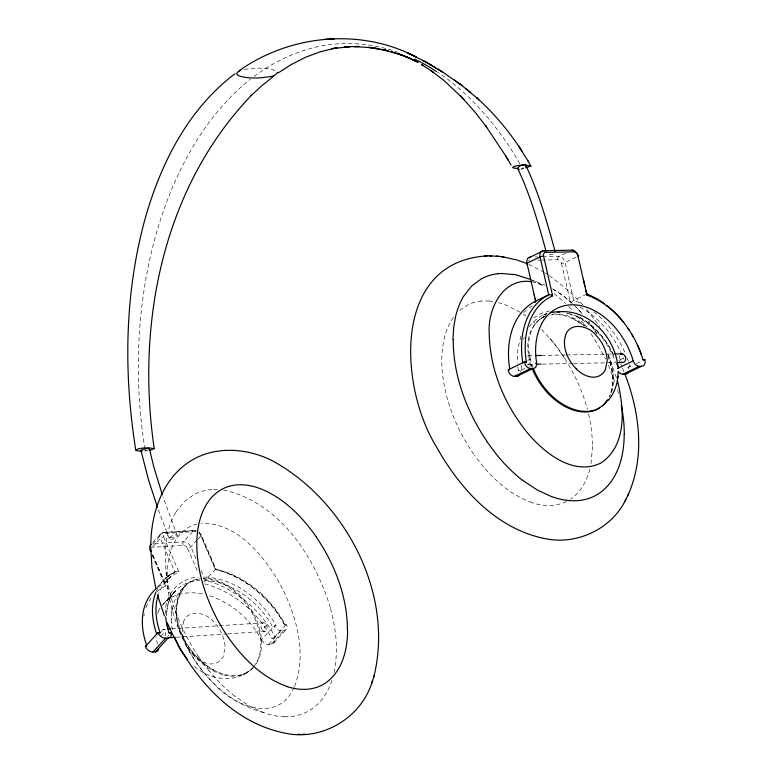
<?xml version="1.0" encoding="UTF-8"?>
<svg xmlns="http://www.w3.org/2000/svg" width="773" height="773" viewBox="0 0 773 773"><rect width="100%" height="100%" fill="white"/><g stroke="black" fill="none" stroke-linecap="round" stroke-linejoin="round"><path stroke-width="0.58" stroke-dasharray="3.87 2.9" d="M165.47 613.81C164.108 595.171 179.307 577.895 198.043 577.131M592.601 446.369L590.91 464.37M165.238 555.526L165.895 543.989L167.722 533.022A115.438 81.01 53 0 1 175.771 512.257M172.437 629.56C168.562 612.844 173.79 593.335 188.293 583.229L187.501 583.828M172.224 608.399L171.422 613.888M334.081 672.587L335.849 661.62L336.468 650.045A150.87 106.075 53.1 0 0 330.187 607.617M610.255 394.732L609.443 396.617C614.719 384.896 613.24 371.349 608.989 359.561M611.752 392.172L613.433 383.669L613.385 374.596M589.838 469.124C587.007 480.168 581.422 490.99 572.146 497.947A69.995 49.134 53.1 0 1 570.822 498.933M610.95 392.771L612.641 384.268L612.593 375.185A56.39 39.578 53.1 0 0 608.148 357.368M331.936 680.375C328.448 691.052 322.37 701.179 313.278 707.981M520.934 336.158L517.784 349.386L517.475 363.3M183.269 622.584C187.568 607.878 207.106 612.603 214.247 622.391A29.954 21.026 53.1 0 1 223.339 637.706L224.102 640.237A30.273 21.248 53.1 0 1 225.049 647.668L223.291 656.364A26.234 18.417 53.1 0 1 220.585 660.297C212.604 667.872 200.526 662.364 194.052 655.572M294.552 686.53C307.925 650.953 295.247 611.308 277.526 579.576C261.023 552.811 235.678 522.461 201.309 523.311M294.04 687.497C278.019 724.301 233.069 705.981 213.387 683.226C184.148 653.301 168.137 612.061 165.982 570.542M256.288 663.727C260.936 656.354 262.134 647.349 261.361 638.807A56.39 39.578 53.1 0 0 252.597 612.013C244.191 597.365 231.088 584.601 214.633 579.663A49.114 34.476 53.1 0 0 203.183 578.214M175.829 512.306L183.897 502.035L193.414 494.952A82.238 57.724 53.1 0 1 209.927 489.753L210.353 489.715A80.324 56.39 53.1 0 1 213.329 489.502M453.5 317.384C445.895 328.042 442.774 341.231 441.972 354.131A127.023 89.166 53.1 0 0 441.798 362.151A134.686 94.538 53.1 0 0 444.591 387.08L445.77 392.549A143.392 100.645 53.1 0 0 454.843 420A134.715 94.557 53.1 0 0 474.458 455.297M253.757 666.635C259.883 659.079 261.4 648.847 260.569 639.406A56.39 39.578 53.1 0 0 251.805 612.612C243.398 597.964 230.296 585.19 213.841 580.262A49.114 34.476 53.1 0 0 192.158 581.122L188.999 582.803M199.105 532.926A3.855 2.628 42.4 0 1 200.217 534.52A2.57 1.034 -23.4 0 1 200.98 535.766L215.493 569.257A81.552 55.675 42.4 0 1 285.092 625.647A2.57 0.889 -27.3 0 0 284.416 624.574A78.981 53.917 42.4 0 0 215.416 569.575L215.986 568.783L201.318 534.926L198.951 531.872M174.708 591.78L163.306 604.244L175.452 590.959C168.814 597.906 166.639 607.008 166.775 615.569M203.879 582.04L215.493 569.257C245.022 575.141 271.178 598.109 285.421 624.758M152.764 542.443L160.726 533.737L162.736 532.481L196.12 530.471M152.59 546.926L160.388 538.404A6.426 4.387 42.4 0 1 163.122 532.674L193.559 530.703A6.426 4.387 42.4 0 1 196.149 531.157M197.076 540.037L190.844 546.859A2.57 1.034 -23.4 0 1 187.549 548.376A3.855 2.628 42.4 0 0 183.095 545.332L152.658 547.303M197.859 539.177L200.98 535.766A6.426 4.387 42.4 0 0 198.864 532.868M156.745 587.712L165.866 578.001L175.229 571.634M158.078 587.122A81.552 55.675 42.4 0 1 164.775 582.977L174.911 571.885L160.388 538.404A2.57 1.034 -23.4 0 1 163.683 536.887A3.855 2.628 42.4 0 1 165.325 533.447L195.762 531.476A3.855 2.628 42.4 0 1 196.236 531.486M160.919 636.401L165.18 631.734A4.338 2.648 86.3 0 1 165.007 636.681M167.654 636.508L169.074 634.952M209.744 595.848A65.666 44.824 42.4 0 1 261.467 639.899L274.125 626.043L276.067 625.715C261.786 599.201 234.287 577.972 203.483 576.88M261.467 639.899A6.426 4.387 42.4 0 0 268.637 644.469L271.178 644.305A6.426 4.387 42.4 0 0 273.69 638.121L286.358 624.265L284.416 624.574M268.637 644.469L281.304 630.613L283.846 630.449A6.426 4.387 42.4 0 0 286.358 624.265M271.178 644.305L283.846 630.449M273.661 643.146L286.319 629.29M538.887 320.157C530.278 327.655 527.795 339.849 528.858 350.787A56.39 39.578 53.1 0 0 532.877 367.533M250.539 670.036L253.186 667.408M253.322 667.466C237.524 684.057 209.831 680.704 193.984 665.94M459.761 310.417L468.08 304.804A69.348 48.68 53.1 0 1 480.564 301.161M539.525 319.607L545.178 316.022M249.901 670.587L243.253 674.713L247.602 672.201L244.442 673.882A49.114 34.476 53.1 0 1 222.759 674.742M533.814 317.848L540.714 313.635L550.038 310.833M254.153 76.353C273.99 61.656 296.716 50.873 320.979 46.022A350.449 224.643 87.7 0 1 398.259 52.361M545.303 315.993C531.863 321.916 526.307 337.579 528.056 351.386A56.39 39.578 53.1 0 0 531.669 367.03M546.173 315.49L541.815 317.993L544.975 316.312M541.023 318.592L544.182 316.901M248.394 671.602L245.234 673.293A49.114 34.476 53.1 0 1 223.552 674.143C190.332 664.007 160.079 614.322 186.853 584.369C178.244 591.867 175.761 604.071 176.824 615.008A56.39 39.578 53.1 0 0 185.588 641.803C192.912 654.596 203.734 665.727 217.261 671.872M517.794 366.904L518.277 370.528L520.229 370.711L525.534 368.141M565.942 253.09L558.908 256.491L544.627 256.771M576.107 257.158L565.053 262.511A2.57 0.56 -12.8 0 1 561.517 263.342A3.855 2.725 64.2 0 0 557.826 259.728L542.366 260.028M546.926 313.471L542.723 315.5L546.994 313.761L544.55 314.65L545.902 314.138M586.755 294.078L573.692 300.407A3.034 0.647 -38.6 0 0 570.716 302.939M527.659 360.421L530.404 359.087A4.338 2.908 88.8 0 1 527.505 364.412M529.205 366.363L534.723 363.697M620.39 360.46A4.338 2.908 88.8 0 1 620.149 359.774L625.647 357.107M629.493 364.489A81.552 57.743 64.2 0 1 630.15 366.663L626.671 367.697L633.416 365.078M636.681 363.494L641.58 361.126M197.183 523.939C168.34 531.486 164.562 567.817 168.553 592.62M244.452 69.406L251.689 68.401A130.482 91.591 53.1 0 1 259.119 68.101L270.299 69.029L276.193 70.923M204.681 583.895A78.981 53.917 42.4 0 1 271.748 638.43L273.69 638.121M163.18 532.375L163.808 532.278M148.116 450.611L144.522 450.978M523.872 168.021L521.186 168.272M169.847 537.448L176.698 537.003A4.338 1.739 -23.4 0 0 175.413 534.887A4.338 1.739 -23.4 0 0 169.847 537.448A4.338 1.594 -21.5 0 0 171.065 539.399A4.338 1.594 -21.5 0 0 176.698 537.003M163.296 629.406L165.683 629.241M171.635 628.855L218.092 625.811M219.281 625.734L263.351 622.845M176.312 637.242L226.479 633.947M227.677 633.87L264.704 631.444M213.59 489.483L218.334 489.502M288.039 716.716L284.783 716.745M535.109 256.955L537.486 256.907M537.602 260.124L541.177 260.047M528.259 355.725L534.269 355.609M541.477 355.454L565.507 354.971M566.706 354.942L613.569 353.995M527.775 364.412L533.805 364.286M542.24 364.112L572.387 363.503M573.585 363.484L615.791 362.624M489.338 301.055L484.884 300.89A67.666 47.501 53.1 0 0 480.564 301.17M223.494 489.976C279.111 502.121 314.698 556.212 330.313 607.617M531.95 281.787L544.936 285.276M566.57 313.249L567.971 313.587M569.672 314.08C591.471 321.133 607.018 340.246 615.463 361.329M222.759 674.742C206.304 669.814 193.202 657.04 184.795 642.402A56.39 39.578 53.1 0 1 176.031 615.598C174.369 602.022 179.597 586.282 192.95 580.523A49.114 34.476 53.1 0 1 198.535 578.755M531.969 502.547C507.948 494.237 489.087 475.501 474.487 455.287M284.793 716.784A82.576 57.994 53.2 0 1 263.496 712.532L249.592 706.087L234.866 696.26M263.496 712.522C228.219 703.188 201.164 675.641 185.249 643.716M530.007 279.275L544.917 285.198M528.935 264.366L544.385 272.434M532.384 280.319L544.124 286.657M572.155 318.321L584.195 325.559M553.033 289.17L562.638 295.286L572.735 303.75M579.421 316.93C594.379 325.269 605.829 338.999 613.221 354.305M552.54 288.793L562.638 295.286L571.885 303.064M520.152 312.215L505.88 305.016A70.807 49.704 53.1 0 0 498.314 302.581M545.332 272.995L548.357 274.985M549.361 275.642L569.15 291.16L582.398 304.552M523.06 314.089L525.949 316.089M554.057 293.556L565.556 303.393M586.91 326.506L575.083 318.727L566.667 315.452A49.114 34.476 53.1 0 0 551.729 314.34M584.465 325.81L574.291 319.326L565.865 316.051A49.114 34.476 53.1 0 0 550.936 314.93M533.08 321.616L537.274 325.269M573.556 304.552L582.456 313.944L576.03 306.968M568.754 306.504L572.658 310.543M541.573 329.346L553.787 342.932L564.821 358.343M577.363 315.79L586.108 326.747M549.845 338.197L553.787 342.932M586.804 309.587L599.809 326.602M209.222 671.032L198.835 657.118M553.681 342.816L557.642 347.947M557.623 347.908L561.44 353.251M591.123 333.859L598.447 345.608L605.568 359.049M596.94 333.714L588.562 321.51L596.582 333.279M519.794 163.654C505.387 138.522 487.637 115.303 466.699 95.263A350.449 224.643 87.7 0 0 437.634 72.218M618.96 360.121L620.275 363.068M620.709 364.044L622.023 366.991M608.39 365.127L615.666 383.997M200.217 534.52L215.416 569.575M195.994 558.734L190.844 546.859A6.426 4.387 42.4 0 0 183.423 541.786L152.986 543.757A6.426 4.387 42.4 0 0 152.542 543.805M201.144 570.619L205.357 580.339A81.552 55.675 42.4 0 1 274.956 636.73A2.57 0.889 -27.3 0 1 271.748 638.43M187.549 548.376L197.994 572.474M163.683 536.887L178.892 571.952A78.981 53.917 42.4 0 0 158.378 594.679M152.919 555.12L166.224 585.808A78.981 53.917 42.4 0 0 157.045 591.606M152.6 554.888L164.775 582.977M151.856 554.811L164.504 583.857M608.293 355.087L616.98 379.243M622.468 368.093L624.246 372.47M177.278 535.573L163.026 496.875M169.219 538.771L157.827 508.267M616.178 363.213L616.844 365.107M617.453 389.776L618.004 391.698A150.87 105.727 53.1 0 1 619.405 396.771M561.517 263.342L570.561 303.016M171.413 622.12L171.471 623.367M171.229 617.956L171.297 619.328M607.8 354.082A56.39 39.578 53.1 0 1 613.385 374.596M566.59 501.445A69.995 49.134 53.1 0 1 531.979 502.74M561.188 353.126A138.435 97.166 53.1 0 1 587.403 409.323M588.572 413.99A138.435 97.166 53.1 0 1 592.379 446.282M489.328 301.035A70.807 49.704 53.1 0 1 492.884 301.46M194.1 655.504A29.857 20.958 53.1 0 1 183.365 622.652M198.922 657.069A151.817 106.384 53.2 0 1 165.383 555.574M234.876 696.241A117.351 82.373 53.2 0 1 209.328 670.945M313.239 707.923A82.943 58.246 53.2 0 1 288.068 716.784M144.966 449.152A334.516 214.43 87.7 0 1 250.413 79.233M521.321 365.426A66.024 46.747 64.2 0 0 521.92 369.929A2.57 0.715 -8.8 0 1 518.277 370.528M523.553 339.26A66.024 46.747 64.2 0 1 524.297 337.067M529.428 326.747A65.666 46.496 64.2 0 1 545.835 313.973M567.691 313.142A65.666 46.496 64.2 0 1 614.612 357.261M557.826 259.728A2.57 1.73 88.9 0 1 558.908 256.491A6.426 4.551 64.2 0 1 565.053 262.511L573.692 300.407A81.552 57.743 64.2 0 1 582.369 304.34M593.732 311.78A81.552 57.743 64.2 0 1 625.434 353.648M627.212 357.986A81.552 57.743 64.2 0 1 628.41 361.252M520.229 370.711A6.426 4.551 64.2 0 1 520.316 371.765M628.517 367.455A6.426 4.551 64.2 0 1 628.845 369.223M529.205 259.825A2.57 1.73 88.9 0 0 529.273 260.279A3.855 2.725 64.2 0 0 528.471 260.462M523.843 312.524A78.981 55.927 64.2 0 1 532.781 305.499M580.117 307.19A78.981 55.927 64.2 0 1 623.801 359.242M523.592 168.108A4.338 1.826 -25.9 0 1 520.818 169.316M552.888 254.124A4.338 0.947 -12.8 0 1 548.241 254.945A4.338 0.947 -12.8 0 1 547.197 254.114M620.149 359.416A4.396 2.85 72.9 0 1 619.859 355.715M527.582 355.976A4.396 2.59 -72.8 0 1 530.481 358.701M152.677 544.221A2.57 1.565 86.3 0 1 152.986 543.757L163.122 532.674A2.57 1.565 86.3 0 1 165.325 533.447M183.095 545.332A2.57 1.565 86.3 0 1 183.423 541.786L193.559 530.703A2.57 1.565 86.3 0 1 195.762 531.476M156.349 591.19A81.552 55.675 42.4 0 1 174.911 571.885M174.746 571.759A3.034 2.116 13.6 0 1 178.795 572.02M166.301 585.673A3.034 2.048 14.5 0 1 164.562 582.9M169.693 598.949A65.666 44.824 42.4 0 1 199.453 580.417M204.574 580.359A65.666 44.824 42.4 0 1 272.859 627.425A2.57 0.879 -27.7 0 1 276.067 625.715M166.437 615.25A66.024 45.076 42.4 0 1 169.828 599.046M158.291 611.414A65.666 44.824 42.4 0 1 204.091 594.311M281.304 630.613A6.426 4.387 42.4 0 1 274.125 626.043M157.663 644.238A66.024 45.076 42.4 0 1 155.895 637.039M157.663 613.298A66.024 45.076 42.4 0 1 158.426 611.511M143.904 616.023A78.981 53.917 42.4 0 1 144.29 613.82M146.068 607.52A78.981 53.917 42.4 0 1 152.793 595.867M146.271 450.234A4.338 0.773 -11.8 0 1 144.966 450.514M262.076 629.705A4.396 3.189 75.1 0 1 261.989 623.56A4.396 3.189 75.1 0 1 266.704 624.632M161.538 631.444A4.396 2.116 -78.5 0 1 165.19 631.338M266.714 625.048L262.453 629.715A4.338 2.648 86.3 0 0 266.057 630.758A4.338 2.648 86.3 0 0 266.714 625.048M166.668 577.286L165.18 578.619L169.074 575.363L166.668 577.286M169.818 574.87L168.214 576.04L170.794 574.165L169.818 574.87"/><path stroke-width="1.16" d="M624.188 434.107C624.159 455.104 618.603 478.574 601.065 491.976A82.943 58.197 53.1 0 1 575.846 500.769L572.571 500.74A82.576 57.927 53.1 0 1 551.294 496.479L537.38 490.082L522.645 480.265M347.628 630.237C347.521 648.943 342.739 669.843 327.172 681.815A69.995 49.134 53.1 0 1 286.996 686.608M452.959 339.579L453.625 328.032L455.471 317.056A115.438 81.039 53.2 0 1 463.558 296.281L471.675 286.039L481.202 278.956A82.238 57.733 53.1 0 1 497.715 273.748M142.058 451.094A35.819 11.131 -18.1 0 1 141.256 451.103C129.284 450.775 141.217 447.693 145.498 447.925A35.819 11.131 -18.1 0 1 148.764 447.799L154.233 448.669L149.827 450.34M527.901 160.774L530.887 166.108L525.65 167.78M150.793 544.81C151.102 513.011 162.668 478.139 191.018 460.737C215.667 445.548 247.534 448.147 272.618 460.892C345.628 500.875 394.636 594.505 373.755 677.08M617.791 377.775L618.187 372.248M618.004 376.316C617.231 384.954 614.042 393.399 608.515 400.124M167.132 622.574C188.989 672.568 228.76 721.866 284.773 733.094C322.273 741.452 361.977 717.46 372.567 680.675M371.803 682.965L374.49 674.858M565.363 335.801C569.653 321.104 589.2 325.82 596.341 335.617A29.954 21.026 53.1 0 1 605.433 350.932M627.599 495.908C645.329 457.626 639.851 412.656 625.019 374.374M643.812 359.947L643.001 359.793A78.981 55.927 64.2 0 0 586.891 295.112L577.846 255.428A3.855 2.725 64.2 0 0 574.155 251.824A2.57 1.73 88.9 0 0 571.972 250.172L543.419 250.723L530.355 257.051A2.57 1.73 88.9 0 0 529.553 257.882M487.203 255.892C391.592 261.351 399.197 387.215 436.61 447.074C460.09 489.28 497.165 529.853 546.656 538.926C578.262 544.859 612.438 528.239 626.111 498.885M624.903 501.319L628.778 493.522M607.52 400.105L602.563 405.825M608.312 399.515L603.355 405.226L596.466 409.671A49.114 34.476 53.1 0 1 574.783 410.531C558.328 405.593 545.226 392.829 536.82 378.181A56.39 39.578 53.1 0 1 532.51 369.214M158.05 595.703A78.981 53.917 42.4 0 0 160.098 632.701L157.992 632.652L145.334 646.508A6.426 4.387 42.4 0 0 152.928 652.035L155.47 651.861A6.426 4.387 42.4 0 0 158.678 648.972M152.928 652.035L165.596 638.179L168.137 638.005A6.426 4.387 42.4 0 0 171.055 632.787L168.949 632.72L166.717 624.7L165.596 616.864M170.427 633.474L171.055 632.787M155.47 651.861L168.137 638.005M617.994 368.315L618.545 367.977A65.666 46.496 64.2 0 0 617.695 365.281M273.429 76.392L262.163 85.445L251.186 95.562L251.64 95.118C162.89 187.356 135.768 323.781 154.233 448.669M235.002 73.744C186.757 110.085 158.861 167.084 143.604 224.276C124.424 297.847 123.806 375.427 135.797 450.234M278.145 72.962L291.131 64.613L305.982 57.096L320.38 51.723L337.308 47.665L331.82 48.709L350.053 46.631L344.41 46.844L359.213 46.457L353.928 46.593L373.204 47.829L368.248 47.327L388.394 50.873L383.891 49.878L402.607 55.308L390.636 51.443M238.973 70.865C289.286 35.027 359.551 27.741 414.869 56.352M600.428 407.39L597.268 409.072A49.114 34.476 53.1 0 1 575.576 409.932C559.13 405.004 546.018 392.23 537.612 377.582A56.39 39.578 53.1 0 1 533.302 368.615M509.349 369.871A2.57 0.705 -9.2 0 1 509.755 369.079A81.552 57.743 64.2 0 1 535.621 301.151L548.685 294.832L540.047 256.926A6.426 4.551 64.2 0 1 543.419 250.723A2.57 1.73 88.9 0 1 545.603 252.375L574.155 251.824M545.603 252.375A3.855 2.725 64.2 0 0 543.583 256.095L552.627 295.788A78.981 55.927 64.2 0 0 526.394 362.131L524.442 361.967L508.122 369.871A6.426 4.551 64.2 0 0 514.374 376.403L516.75 376.354L533.08 368.45A6.426 4.551 64.2 0 0 536.559 362.808L535.641 363.252M514.374 376.403L530.703 368.489L533.08 368.45M617.83 368.325L633.242 360.865A6.426 4.551 64.2 0 0 639.242 366.315L641.619 366.267A6.426 4.551 64.2 0 0 644.846 359.542L643.001 359.793M644.131 359.889L644.846 359.542M618.168 371.349A6.426 4.551 64.2 0 0 622.912 374.219L639.242 366.315M622.912 374.219L625.289 374.171L641.619 366.267M240.094 70.604C228.219 76.633 251.563 78.324 254.819 77.976A130.482 91.581 53.1 0 0 262.26 77.677C267.004 76.604 275.314 77.455 277.42 72.237M497.715 273.768L498.141 273.719A80.324 56.381 53.1 0 1 501.117 273.487M557.594 311.934C588.678 308.176 615.211 337.434 617.946 366.827M168.06 629.087L170.447 628.932M169.142 637.706L175.113 637.319M334.322 38.863L324.989 39.336M501.377 273.478L515.543 274.705L530.007 279.275M535.467 355.58L541.477 355.454M614.777 353.976L621.985 353.831M536.211 364.238L541.032 364.141M616.999 362.605L623.019 362.479M489.319 255.873L498.604 256.346M297.595 734.35L300.03 734.321M302.63 734.282L305.151 734.244M484.7 255.921L491.754 255.844M517.92 168.408C505.938 168.079 517.881 164.997 522.162 165.219A35.819 11.131 -18.1 0 1 525.427 165.093L530.887 165.963M530.78 281.594C502.498 277.884 487.425 309.558 489.241 333.704C489.889 370.644 505.407 406.482 528.925 434.6C545.854 454.166 574.3 476.197 601.133 462.892C627.405 444.939 624.207 407.419 617.289 380.287M501.88 256.752L516.664 259.892L526.983 263.545M496.392 256.085L503.996 256.994M388.394 50.873L373.543 47.81L378.326 48.796M286.996 686.414C262.975 678.105 244.113 659.369 229.513 639.145A134.715 94.557 53.1 0 1 209.918 603.858A143.392 100.645 53.1 0 1 200.806 576.416L199.598 570.947A134.686 94.538 53.1 0 1 196.815 546.009A127.023 89.166 53.1 0 1 196.999 537.998C197.975 519.079 205.067 497.696 223.107 488.662A69.348 48.68 53.1 0 1 235.591 485.029A67.666 47.501 53.1 0 1 239.91 484.758L244.365 484.913A70.807 49.704 53.1 0 1 260.907 488.894C284.078 498.189 302.233 516.789 316.331 536.916M400.984 54.786L399.67 54.303L409.912 58.294L398.308 53.704L408.463 57.762L403.052 55.492M408.086 57.617L418.067 62.294L409.864 58.39M406.83 52.535L425.169 61.676L444.002 72.962L462.235 85.764L476.854 97.91M412.309 59.56L414.666 60.748M425.169 61.676L423.121 60.565M427.382 62.913L425.256 61.734L429.247 63.995M421.681 64.613L433.093 72.044L431.121 70.652L444.069 80.566L463.858 99.369L460.582 95.929L474.796 111.882L486.719 127.216L485.338 125.323L505.213 155.141M434.532 67.077L435.846 67.869L435.054 67.396M453.49 79.416L462.235 85.764M457.887 82.518L460.515 84.479M470.313 92.258L470.796 92.644L465.984 88.75M478.874 99.746L476.641 97.707C493.377 112.684 507.996 129.98 520.384 148.706L518.693 146.174L527.988 160.919M576.146 368.798C582.62 375.581 594.708 381.099 602.679 373.523A26.234 18.417 53.1 0 0 605.375 369.581L607.143 360.894A30.273 21.248 53.1 0 0 606.196 353.454L605.462 350.932M187.472 659.514L179.616 648.489L174.679 637.599M486.565 441.17L496.971 455.065A117.351 82.363 53 0 0 522.587 480.391M520.277 148.542L521.843 150.948M508.141 160.04L505.31 155.296L511.021 165.016M525.756 165.19C538.723 192.699 547.11 222.083 555.043 251.351M517.881 168.823C530.297 195.163 538.404 223.252 546.038 251.273M151.286 544.26A6.426 4.387 42.4 0 0 150.252 549.487L151.189 551.642M164.446 615.907L157.402 594.698M625.541 356.817L625.647 357.107A4.338 2.908 88.8 0 1 624.729 361.493A4.338 2.908 88.8 0 1 621.656 362.083M157.46 507.214L148.532 479.936L140.957 450.495M162.34 494.778L153.856 467.124L149.44 448.871M583.354 279.15L584.919 286.039M585.451 288.339L586.755 294.078A81.552 57.743 64.2 0 1 604.186 303.509M534.23 294.6L534.607 296.252M535.167 298.726L535.737 301.209M535.621 301.151L526.983 263.255A6.426 4.551 64.2 0 1 530.355 257.051M155.653 587.895L151.933 567.314L150.745 546.598M576.194 368.721A29.857 20.958 53.1 0 1 565.459 335.869M486.758 441.054A151.817 106.742 53.1 0 1 453.249 339.685M621.25 404.878A150.87 105.727 53.1 0 1 624.294 434.146M316.205 536.993A138.435 97.166 53.1 0 1 347.406 630.15M414.647 59.163A350.449 224.643 87.7 0 1 436.658 71.57M571.972 250.172A6.426 4.551 64.2 0 1 578.117 256.182A2.57 0.56 -12.8 0 0 577.846 255.428M543.583 256.095A2.57 0.56 -12.8 0 0 540.047 256.926L526.983 263.255A2.57 0.56 -12.8 0 0 526.8 263.98M536.617 362.817A66.024 46.747 64.2 0 1 541.67 323.868M535.341 302.591A3.034 1.71 19.6 0 1 535.438 301.045M548.685 294.832A81.552 57.743 64.2 0 0 522.809 362.75A2.57 0.705 -9.2 0 1 526.394 362.131M606.795 305.461A81.552 57.743 64.2 0 1 623.83 322.583M628.091 328.409A81.552 57.743 64.2 0 1 629.203 330.081M631.976 334.525A81.552 57.743 64.2 0 1 633.184 336.622M637.532 345.154A81.552 57.743 64.2 0 1 641.474 354.933M548.559 294.687A3.034 1.778 18.4 0 1 552.521 295.817M550.27 312.707A65.666 46.496 64.2 0 1 559.536 311.954M586.833 294.001A3.034 0.647 -38.6 0 1 586.823 295.141M541.564 323.752A65.666 46.496 64.2 0 1 589.277 308.253A65.666 46.496 64.2 0 1 633.242 360.865M628.343 372.122A6.426 4.551 64.2 0 1 625.289 374.171M530.703 368.489A6.426 4.551 64.2 0 1 524.442 361.967M519.591 374.692A6.426 4.551 64.2 0 1 516.75 376.354M519.185 169.509A4.338 1.826 -25.9 0 1 518.606 167.074A4.338 1.826 -25.9 0 1 523.862 164.523A4.338 1.826 -25.9 0 1 525.408 166.495M620.584 354.392A4.396 2.85 72.9 0 1 625.309 356.913M150.503 550.724A2.57 1.034 -23.4 0 1 150.252 549.487M167.78 626.961A66.024 45.076 42.4 0 1 167.441 625.367M156.523 588.379A81.552 55.675 42.4 0 0 146.599 645.126A2.57 1.159 -19.4 0 0 146.483 646.305M165.596 638.179A6.426 4.387 42.4 0 1 157.992 632.652M155.924 592.176A81.552 55.675 42.4 0 0 156.726 634.034A2.57 1.159 -19.4 0 1 160.098 632.701M168.949 632.72A2.57 1.169 -19 0 1 170.137 633.522M141.836 450.843A4.338 0.773 -11.8 0 1 142.203 449.722A4.338 0.773 -11.8 0 1 147.827 448.533A4.338 0.773 -11.8 0 1 148.831 449.355M412.463 55.212L408.241 53.327L416.222 56.951L412.463 55.212M431.566 65.319L429.527 64.14L431.566 65.319M432.677 65.976L432.155 65.666L432.667 65.966M422.841 65.299L421.72 64.632L422.87 65.319M435.325 67.551L434.793 67.232L435.325 67.551M438.948 69.763L437.876 69.116L438.977 69.792M442.04 71.705L439.885 70.362L442.088 71.744"/></g></svg>
